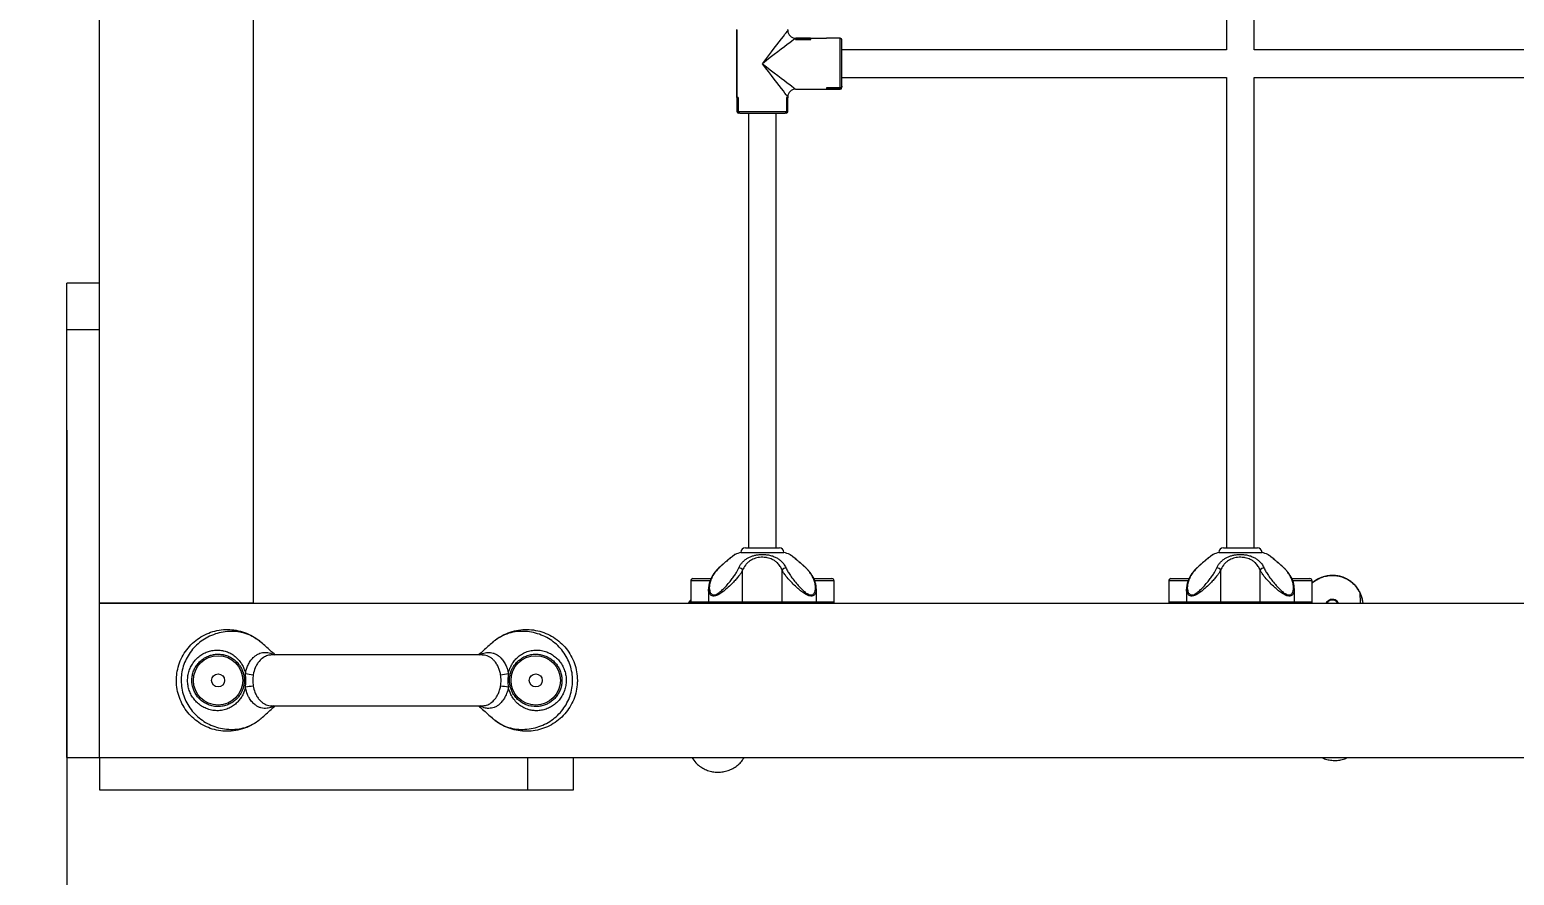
# Model space of a CAD drawing. Header units: millimetres. Extents: x -2809 to 3946, y -2926 to 2611.
# Drawn here: x -1333 to -370, y -556 to -7 of the extents above; entities that cross this region are included whole.
import ezdxf

# ---------------------------------------------------------------- set-up
doc = ezdxf.new("R2010")
doc.units = ezdxf.units.MM
for name, color, linetype in [('DIKOM_ОБЪЕКТ', 7, 'Continuous'), ('DIKOM_РАЗМЕР_ЗОНА', 7, 'Continuous'), ('DIKOM_РАЗМЕР_ОБЪЕКТА', 7, 'Continuous')]:
    doc.layers.add(name, color=color, linetype=linetype)
doc.styles.add('style1', font='arial.ttf', dxfattribs={"width": 0.8})
doc.dimstyles.new('1-50', dxfattribs={"dimtxt": 300, "dimasz": 200, "dimexe": 100, "dimexo": 0, "dimgap": 100, "dimtad": 1, "dimtxsty": 'style1', "dimcen": 200, "dimclrd": 7, "dimclre": 7, "dimclrt": 7, "dimadec": 1, "dimazin": 2, "dimtfac": 1, "dimtmove": 0, "dimatfit": 2, "dimfxl": 0, "dimlwd": 25, "dimlwe": 18, "dimarcsym": 0})

# ---------------------------------------------------------------- blocks, each defined once
blk = doc.blocks.new('*D12')
at = {"layer": 'Defpoints', "color": 0, "transparency": 16777216}
for p in [(1478.76, -28.29), (-1308.64, -266.8), (1478.76, -1321.01)]:
    blk.add_point(p, dxfattribs=at)
at = {"layer": 'DIKOM_РАЗМЕР_ОБЪЕКТА', "color": 7, "lineweight": 18, "transparency": 16777216}
for p, q in [((1478.76, -28.29), (1478.76, -1421.01)), ((-1308.64, -266.8), (-1308.64, -1421.01))]:
    blk.add_line(p, q, dxfattribs=at)
at = {"layer": 'DIKOM_РАЗМЕР_ОБЪЕКТА', "color": 7, "lineweight": 25, "transparency": 16777216}
blk.add_line((-1108.64, -1321.01), (1278.76, -1321.01), dxfattribs=at)
at = {"layer": 'DIKOM_РАЗМЕР_ОБЪЕКТА', "color": 7, "transparency": 16777216}
for points in [[(-1108.64, -1287.68), (-1108.64, -1354.35), (-1308.64, -1321.01)], [(1278.76, -1287.68), (1278.76, -1354.35), (1478.76, -1321.01)]]:
    blk.add_solid(points, dxfattribs=at)
at = {"layer": 'DIKOM_РАЗМЕР_ОБЪЕКТА', "color": 7, "transparency": 16777216, "insert": (-70.01, -1067.84), "char_height": 300, "attachment_point": 5, "style": 'style1'}
blk.add_mtext('2800', dxfattribs=at)
blk = doc.blocks.new('*D13')
at = {"layer": 'Defpoints', "color": 0, "transparency": 16777216}
for p in [(2978.6, -50.25), (-2808.64, -189.37), (2978.6, -2825.71)]:
    blk.add_point(p, dxfattribs=at)
at = {"layer": 'DIKOM_РАЗМЕР_ЗОНА', "color": 7, "lineweight": 18, "transparency": 16777216}
for p, q in [((2978.6, -50.25), (2978.6, -2925.71)), ((-2808.64, -189.37), (-2808.64, -2925.71))]:
    blk.add_line(p, q, dxfattribs=at)
at = {"layer": 'DIKOM_РАЗМЕР_ЗОНА', "color": 7, "lineweight": 25, "transparency": 16777216}
blk.add_line((-2608.64, -2825.71), (2778.6, -2825.71), dxfattribs=at)
at = {"layer": 'DIKOM_РАЗМЕР_ЗОНА', "color": 7, "transparency": 16777216}
for points in [[(-2608.64, -2792.38), (-2608.64, -2859.04), (-2808.64, -2825.71)], [(2778.6, -2792.38), (2778.6, -2859.04), (2978.6, -2825.71)]]:
    blk.add_solid(points, dxfattribs=at)
at = {"layer": 'DIKOM_РАЗМЕР_ЗОНА', "color": 7, "transparency": 16777216, "insert": (-58.42, -2572.54), "char_height": 300, "attachment_point": 5, "style": 'style1'}
blk.add_mtext('5800', dxfattribs=at)

msp = doc.modelspace()

# ---------------------------------------------------------------- linework, layer by layer
at = {"layer": 'DIKOM_ОБЪЕКТ', "color": 7, "linetype": 'Continuous', "lineweight": 15}
for p, q in [((-1287.639, -379.189), (-1287.639, 320.811)), ((-1187.639, -379.189), (-1187.639, 320.811)), ((-556.639, 284.811), (-556.639, -20.189)), ((-538.639, -20.189), (-538.639, 284.811)), ((-874.139, -51.189), (-874.139, -7.089)), ((-874.139, -7.189), (-874.139, -51.289)), ((-841.139, -7.689), (-841.139, -7.089)), ((-841.139, -7.189), (-841.139, -7.689)), ((-836.139, -12.689), (-835.889, -12.689)), ((-836.139, -13.465), (-836.139, -12.689)), ((-836.139, -13.465), (-826.139, -13.465)), ((-826.389, -12.689), (-835.889, -12.689)), ((-835.889, -12.689), (-835.889, -13.388)), ((-826.389, -13.388), (-835.889, -13.388)), ((-835.889, -13.465), (-835.889, -13.388)), ((-826.389, -12.689), (-816.139, -12.689)), ((-826.389, -12.689), (-826.389, -13.388)), ((-826.389, -13.465), (-826.389, -13.388)), ((-826.139, -13.465), (-826.139, -12.689)), ((-826.139, -12.689), (-816.039, -12.689)), ((-807.139, -12.689), (-816.039, -12.689)), ((-807.139, -44.913), (-807.139, -12.689)), ((-806.139, -43.861), (-806.139, -13.689)), ((-556.639, -20.189), (-806.139, -20.189)), ((-246.639, -20.189), (-538.639, -20.189)), ((-806.139, -38.189), (-556.639, -38.189)), ((-556.639, -38.189), (-556.639, -343.189)), ((-538.639, -343.189), (-538.639, -38.189)), ((-538.639, -38.189), (-246.639, -38.189)), ((-836.139, -45.689), (-835.889, -45.689)), ((-835.889, -45.689), (-826.389, -45.689)), ((-826.389, -45.689), (-816.139, -45.689)), ((-826.139, -45.689), (-816.039, -45.689)), ((-807.139, -44.913), (-816.139, -44.913)), ((-816.139, -44.913), (-816.139, -45.689)), ((-816.039, -44.945), (-816.039, -44.913)), ((-816.039, -44.945), (-807.139, -44.945)), ((-816.039, -44.945), (-816.039, -45.689)), ((-816.039, -45.689), (-807.139, -45.689)), ((-807.139, -45.689), (-807.139, -44.945)), ((-806.139, -43.894), (-806.139, -43.861)), ((-806.139, -44.689), (-806.139, -43.894)), ((-873.363, -51.189), (-874.139, -51.189)), ((-874.139, -51.289), (-874.139, -60.189)), ((-873.395, -51.289), (-874.139, -51.289)), ((-873.395, -51.289), (-873.395, -60.189)), ((-873.395, -51.289), (-873.363, -51.289)), ((-873.363, -51.189), (-873.363, -60.189)), ((-841.139, -51.189), (-841.915, -51.189)), ((-841.915, -51.189), (-841.915, -60.189)), ((-841.915, -51.289), (-841.883, -51.289)), ((-841.883, -60.189), (-841.883, -51.289)), ((-841.139, -51.289), (-841.883, -51.289)), ((-841.139, -50.689), (-841.139, -51.289)), ((-841.139, -51.189), (-841.139, -50.689)), ((-841.139, -60.189), (-841.139, -51.289)), ((-873.395, -60.189), (-874.139, -60.189)), ((-873.363, -60.189), (-841.915, -60.189)), ((-872.344, -61.189), (-873.139, -61.189)), ((-872.344, -61.189), (-872.31, -61.189)), ((-872.31, -61.189), (-842.968, -61.189)), ((-866.639, -61.189), (-866.639, -343.189)), ((-848.639, -343.189), (-848.639, -61.189)), ((-842.968, -61.189), (-842.934, -61.189)), ((-842.139, -61.189), (-842.934, -61.189)), ((-841.139, -60.189), (-841.883, -60.189)), ((-1287.639, -171.616), (-1308.639, -171.616)), ((-1308.639, -201.616), (-1308.639, -171.616)), ((-1308.639, -201.616), (-1287.639, -201.616)), ((-1308.639, -479.189), (-1308.639, -201.616)), ((-1287.639, -479.189), (-1287.639, -201.616)), ((-871.639, -346.189), (-843.639, -346.189)), ((-868.639, -343.189), (-846.639, -343.189)), ((-561.639, -346.189), (-533.639, -346.189)), ((-558.639, -343.189), (-536.639, -343.189)), ((-904.155, -364.689), (-904.155, -378.189)), ((-891.619, -364.689), (-904.155, -364.689)), ((-902.655, -363.189), (-891.003, -363.189)), ((-870.439, -378.189), (-870.439, -357.759)), ((-844.839, -378.189), (-844.839, -357.759)), ((-829.279, -356.31), (-829.289, -356.301)), ((-824.274, -363.189), (-812.623, -363.189)), ((-811.123, -364.689), (-823.634, -364.689)), ((-811.123, -378.189), (-811.123, -364.689)), ((-594.155, -364.689), (-594.155, -378.189)), ((-581.619, -364.689), (-594.155, -364.689)), ((-592.655, -363.189), (-581.003, -363.189)), ((-560.439, -378.189), (-560.439, -357.759)), ((-534.839, -378.189), (-534.839, -357.759)), ((-519.279, -356.31), (-519.289, -356.301)), ((-514.276, -363.189), (-502.623, -363.189)), ((-501.123, -364.689), (-513.634, -364.689)), ((-501.123, -378.189), (-501.123, -364.689)), ((-892.639, -369.978), (-892.639, -378.189)), ((-822.639, -378.189), (-822.639, -369.949)), ((-582.639, -369.978), (-582.639, -378.189)), ((-512.639, -378.189), (-512.639, -369.949)), ((-470.171, -372.06), (-470.171, -372.071)), ((-470.171, -372.071), (-470.035, -379.189)), ((-1187.639, -379.189), (-1287.639, -379.189)), ((-1287.639, -479.189), (-1287.639, -379.189)), ((-1287.639, -379.189), (712.361, -379.189)), ((-905.489, -379.189), (-904.155, -377.232)), ((-904.155, -377.313), (-905.336, -379.189)), ((-904.155, -378.189), (-892.639, -378.189)), ((-892.639, -378.189), (-870.439, -378.189)), ((-870.439, -378.189), (-844.839, -378.189)), ((-844.839, -378.189), (-822.639, -378.189)), ((-822.639, -378.189), (-811.123, -378.189)), ((-594.155, -378.189), (-582.639, -378.189)), ((-582.639, -378.189), (-560.439, -378.189)), ((-560.439, -378.189), (-534.839, -378.189)), ((-534.839, -378.189), (-512.639, -378.189)), ((-512.639, -378.189), (-501.123, -378.189)), ((-1182.566, -404.658), (-1182.696, -404.542)), ((-1039.215, -412.812), (-1039.467, -412.81)), ((-1176.111, -445.594), (-1175.822, -445.578)), ((-1308.639, -479.189), (-1287.639, -479.189)), ((-1287.639, -479.189), (-1287.639, -500.189)), ((-1287.639, -479.189), (-1010.065, -479.189)), ((-1287.639, -479.189), (712.361, -479.189)), ((-1010.065, -479.189), (-1010.065, -500.189)), ((-980.065, -500.189), (-980.065, -479.189)), ((-1287.639, -500.189), (-1010.065, -500.189)), ((-1010.065, -500.189), (-980.065, -500.189))]:
    msp.add_line(p, q, dxfattribs=at)
at = {"layer": 'DIKOM_ОБЪЕКТ', "color": 7, "linetype": 'Continuous', "lineweight": 15, "flags": 128}
for points in [[(-857.639, -29.189), (-855.65, -26.598), (-853.69, -24.044), (-851.788, -21.565), (-849.971, -19.198), (-848.266, -16.976), (-846.698, -14.932), (-845.289, -13.096), (-844.06, -11.495), (-843.029, -10.152), (-842.211, -9.086), (-841.619, -8.314), (-841.259, -7.846), (-841.139, -7.689)], [(-836.139, -12.689), (-836.296, -12.809), (-836.764, -13.169), (-837.536, -13.761), (-838.602, -14.579), (-839.945, -15.61), (-841.546, -16.839), (-843.382, -18.248), (-845.426, -19.816), (-847.648, -21.521), (-850.015, -23.338), (-852.494, -25.24), (-855.048, -27.2), (-857.639, -29.189)], [(-857.639, -29.189), (-855.048, -31.178), (-852.494, -33.138), (-850.015, -35.04), (-847.648, -36.857), (-845.426, -38.562), (-843.382, -40.131), (-841.546, -41.54), (-839.945, -42.768), (-838.602, -43.799), (-837.536, -44.617), (-836.764, -45.21), (-836.296, -45.569), (-836.139, -45.689)], [(-841.139, -50.689), (-841.259, -50.532), (-841.619, -50.064), (-842.211, -49.292), (-843.029, -48.226), (-844.06, -46.883), (-845.289, -45.282), (-846.698, -43.446), (-848.266, -41.402), (-849.971, -39.181), (-851.788, -36.813), (-853.69, -34.334), (-855.65, -31.781), (-857.639, -29.189)], [(-885.786, -356.262), (-885.932, -356.269), (-885.994, -356.305)], [(-829.289, -356.301), (-829.346, -356.269), (-829.492, -356.262)], [(-575.786, -356.262), (-575.932, -356.269), (-575.994, -356.305)], [(-519.289, -356.301), (-519.346, -356.269), (-519.492, -356.262)], [(-905.496, -379.189), (-905.212, -378.686), (-904.155, -377.057)]]:
    msp.add_lwpolyline(points, dxfattribs=at)
at = {"layer": 'DIKOM_ОБЪЕКТ', "color": 7, "linetype": 'Continuous', "lineweight": 15}
for centre, radius in [((-1210.639, -429.189), 16), ((-1004.639, -429.189), 16), ((-1210.639, -429.189), 4.25), ((-1004.639, -429.189), 4.25)]:
    msp.add_circle(centre, radius, dxfattribs=at)
for centre, radius, start, end in [((-836.139, -7.689), 5, 180, 270), ((-807.139, -13.689), 1, 0, 90), ((-836.139, -50.689), 5, 90, 180), ((-807.139, -44.689), 1, 270, 0), ((-873.139, -60.189), 1, 180, 270), ((-842.139, -60.189), 1, 270, 0), ((-857.639, -392.433), 48.317, 106.843245, 111.552178), ((-868.639, -346.189), 3, 90, 180), ((-846.639, -346.189), 3, 0, 90), ((-857.639, -392.433), 48.317, 68.447403, 73.156755), ((-547.639, -392.433), 48.317, 106.843245, 111.552178), ((-558.639, -346.189), 3, 90, 180), ((-536.639, -346.189), 3, 0, 90), ((-547.639, -392.433), 48.317, 68.447403, 73.156755), ((-902.655, -364.689), 1.5, 90, 180), ((-872.744, -358.772), 2.517, 23.719411, 94.322472), ((-842.535, -358.772), 2.517, 85.677528, 156.280589), ((-812.623, -364.689), 1.5, 0, 90), ((-592.655, -364.689), 1.5, 90, 180), ((-562.744, -358.772), 2.517, 23.719112, 94.322166), ((-532.535, -358.772), 2.517, 85.677223, 156.28029), ((-502.623, -364.689), 1.5, 0, 90), ((-488.002, -381.119), 20, 5.538066, 131.001867), ((-488.003, -381.104), 20.001, 5.493516, 28.485497), ((-903.155, -378.189), 1, 180, 270), ((-891.639, -378.189), 1, 180, 270), ((-871.406, -378.223), 0.967, 272.137861, 1.992111), ((-843.872, -378.223), 0.967, 178.008912, 267.861117), ((-823.639, -378.189), 1, 270, 0), ((-812.123, -378.189), 1, 270, 0), ((-593.155, -378.189), 1, 180, 270), ((-581.639, -378.189), 1, 180, 270), ((-561.406, -378.223), 0.967, 272.14076, 1.991042), ((-533.872, -378.223), 0.967, 178.012508, 267.859351), ((-513.639, -378.189), 1, 270, 0), ((-502.123, -378.189), 1, 270, 0), ((-488.002, -381.119), 4, 28.849082, 151.150918), ((-1147.811, -144.485), 283.855, 260.860552, 261.892293), ((-1148.665, -709.024), 278.916, 98.075169, 99.124773), ((-1067.465, -144.504), 283.836, 278.107671, 279.13948), ((-1066.611, -709.009), 278.901, 80.87519, 81.924849)]:
    msp.add_arc(centre, radius, start, end, dxfattribs=at)
for points, knots in [([(-806.139, -43.861), (-806.144, -43.943), (-806.158, -44.15), (-806.291, -44.459), (-806.512, -44.701), (-806.776, -44.856), (-806.982, -44.909), (-807.114, -44.913), (-807.139, -44.913)], [0, 0, 0, 0, 0.1531441, 0.3858154, 0.6118253, 0.7533956, 0.9537, 1, 1, 1, 1]), ([(-806.139, -43.894), (-806.147, -43.995), (-806.165, -44.219), (-806.321, -44.536), (-806.58, -44.791), (-806.871, -44.925), (-807.062, -44.939), (-807.139, -44.945)], [0, 0, 0, 0, 0.1871894, 0.4186778, 0.6429007, 0.8564325, 1, 1, 1, 1]), ([(-872.344, -61.189), (-872.358, -61.189), (-872.496, -61.187), (-872.757, -61.132), (-873.076, -60.937), (-873.272, -60.686), (-873.376, -60.429), (-873.388, -60.273), (-873.395, -60.189)], [0, 0, 0, 0, 0.0260852, 0.2583275, 0.488212, 0.7092353, 0.8434778, 1, 1, 1, 1]), ([(-872.31, -61.189), (-872.409, -61.182), (-872.631, -61.164), (-872.914, -61.027), (-873.151, -60.815), (-873.312, -60.552), (-873.362, -60.321), (-873.363, -60.2), (-873.363, -60.189)], [0, 0, 0, 0, 0.1826108, 0.4148799, 0.5692072, 0.7739099, 0.9788281, 1, 1, 1, 1]), ([(-841.915, -60.189), (-841.915, -60.2), (-841.916, -60.319), (-841.964, -60.545), (-842.134, -60.828), (-842.391, -61.047), (-842.684, -61.17), (-842.884, -61.183), (-842.968, -61.189)], [0, 0, 0, 0, 0.021115, 0.2210432, 0.4213725, 0.6275156, 0.843085, 1, 1, 1, 1]), ([(-841.883, -60.189), (-841.892, -60.286), (-841.911, -60.491), (-842.062, -60.776), (-842.301, -61.01), (-842.605, -61.161), (-842.827, -61.18), (-842.934, -61.189)], [0, 0, 0, 0, 0.1812575, 0.3816555, 0.5867072, 0.8003164, 1, 1, 1, 1]), ([(-875.386, -347.496), (-875.393, -347.498), (-875.478, -347.525), (-875.605, -347.596), (-875.739, -347.677), (-875.809, -347.727), (-875.833, -347.744), (-875.839, -347.749), (-875.844, -347.752), (-875.848, -347.755), (-875.852, -347.759), (-875.859, -347.764), (-875.914, -347.806), (-876.166, -347.997), (-876.714, -348.418), (-877.477, -349.01), (-878.463, -349.789), (-879.648, -350.743), (-881.015, -351.872), (-882.559, -353.191), (-884.235, -354.666), (-885.405, -355.758), (-885.995, -356.307)], [0, 0, 0, 0, 0.0010371, 0.0123073, 0.0196805, 0.0230289, 0.023761, 0.0242486, 0.024798, 0.025714, 0.0278345, 0.0359156, 0.084851, 0.1779203, 0.2686116, 0.3621156, 0.4587354, 0.5574994, 0.6612298, 0.7690654, 0.8837665, 1, 1, 1, 1]), ([(-875.385, -347.498), (-875.381, -347.495), (-875.325, -347.452), (-875.555, -347.627), (-876.147, -348.079), (-877.193, -348.891), (-878.551, -349.968), (-880.401, -351.479), (-882.838, -353.54), (-884.791, -355.343), (-885.786, -356.262)], [0, 0, 0, 0, 0.0085132, 0.1189412, 0.2417229, 0.3694336, 0.4920433, 0.6180654, 0.8053287, 1, 1, 1, 1]), ([(-872.933, -356.262), (-872.653, -355.665), (-872.094, -354.472), (-870.903, -352.856), (-869.451, -351.403), (-867.796, -350.187), (-865.961, -349.198), (-864.031, -348.44), (-861.961, -347.893), (-859.751, -347.55), (-857.415, -347.448), (-854.907, -347.609), (-852.38, -348.093), (-849.952, -348.899), (-847.811, -349.975), (-845.659, -351.497), (-843.691, -353.558), (-842.794, -355.36), (-842.345, -356.262)], [0, 0, 0, 0, 0.0627105, 0.1253895, 0.1852049, 0.244979, 0.2976067, 0.3502033, 0.4005651, 0.4509062, 0.5052094, 0.559515, 0.622103, 0.6847436, 0.7468692, 0.809051, 0.9044329, 1, 1, 1, 1]), ([(-844.839, -357.759), (-845.21, -356.902), (-845.952, -355.189), (-847.594, -353.208), (-849.403, -351.74), (-851.547, -350.502), (-853.673, -349.795), (-855.818, -349.431), (-857.452, -349.31), (-860.029, -349.439), (-863.113, -350.186), (-865.74, -351.595), (-867.529, -353.11), (-869.191, -354.981), (-869.934, -356.634), (-870.439, -357.759)], [0, 0, 0, 0, 0.0978647, 0.1955123, 0.2576943, 0.3198049, 0.4186214, 0.4424316, 0.4952419, 0.5480502, 0.6462076, 0.7503672, 0.8107898, 0.8712598, 1, 1, 1, 1]), ([(-829.492, -356.262), (-830.129, -355.669), (-831.411, -354.475), (-833.247, -352.865), (-834.968, -351.406), (-836.446, -350.195), (-837.692, -349.201), (-838.658, -348.445), (-839.369, -347.897), (-839.824, -347.55), (-839.87, -347.515), (-839.893, -347.498)], [0, 0, 0, 0, 0.1245227, 0.2507415, 0.3691935, 0.4898885, 0.5939796, 0.7003121, 0.7997163, 0.9016942, 1, 1, 1, 1]), ([(-839.141, -347.976), (-839.242, -347.899), (-839.397, -347.781), (-839.415, -347.767), (-839.43, -347.756), (-839.434, -347.753), (-839.446, -347.744), (-839.466, -347.729), (-839.538, -347.676), (-839.614, -347.644), (-839.674, -347.618)], [0, 0, 0, 0, 0.5710834, 0.8797465, 0.9003466, 0.9133198, 0.9172293, 0.9224471, 0.9391276, 1, 1, 1, 1]), ([(-829.283, -356.313), (-829.777, -355.849), (-830.851, -354.84), (-832.442, -353.43), (-834.053, -352.048), (-835.482, -350.864), (-836.747, -349.842), (-837.783, -349.025), (-838.597, -348.393), (-839.143, -347.975), (-839.386, -347.789), (-839.412, -347.77), (-839.42, -347.763)], [0, 0, 0, 0, 0.1006366, 0.2188052, 0.3307603, 0.4491321, 0.5502297, 0.6571998, 0.7598886, 0.8584825, 0.9546311, 1, 1, 1, 1]), ([(-565.386, -347.496), (-565.393, -347.498), (-565.478, -347.525), (-565.605, -347.596), (-565.739, -347.677), (-565.809, -347.727), (-565.833, -347.744), (-565.839, -347.749), (-565.844, -347.752), (-565.848, -347.755), (-565.852, -347.759), (-565.859, -347.764), (-565.915, -347.806), (-566.165, -347.997), (-566.714, -348.418), (-567.477, -349.01), (-568.463, -349.789), (-569.648, -350.743), (-571.015, -351.872), (-572.559, -353.191), (-574.235, -354.666), (-575.405, -355.758), (-575.995, -356.307)], [0, 0, 0, 0, 0.0010371, 0.0123085, 0.0196817, 0.023029, 0.0237611, 0.0242487, 0.0247985, 0.0257143, 0.0278349, 0.035916, 0.0848513, 0.1779207, 0.2686115, 0.3621165, 0.4587356, 0.5574988, 0.6612291, 0.7690646, 0.8837666, 1, 1, 1, 1]), ([(-565.385, -347.498), (-565.381, -347.495), (-565.325, -347.452), (-565.555, -347.627), (-566.147, -348.079), (-567.193, -348.891), (-568.551, -349.968), (-570.401, -351.479), (-572.838, -353.54), (-574.791, -355.343), (-575.786, -356.262)], [0, 0, 0, 0, 0.0085133, 0.1189414, 0.2417228, 0.3694335, 0.4920439, 0.6180653, 0.8053296, 1, 1, 1, 1]), ([(-562.933, -356.262), (-562.653, -355.665), (-562.094, -354.472), (-560.903, -352.856), (-559.451, -351.403), (-557.796, -350.187), (-555.961, -349.198), (-554.031, -348.44), (-551.961, -347.893), (-549.751, -347.55), (-547.415, -347.448), (-544.907, -347.609), (-542.38, -348.093), (-539.952, -348.899), (-537.811, -349.975), (-535.659, -351.497), (-533.691, -353.558), (-532.794, -355.36), (-532.345, -356.262)], [0, 0, 0, 0, 0.0627105, 0.1253895, 0.1852045, 0.2449782, 0.2976064, 0.3502037, 0.4005648, 0.4509059, 0.5052091, 0.5595154, 0.6221022, 0.6847434, 0.7468695, 0.8090508, 0.9044331, 1, 1, 1, 1]), ([(-534.839, -357.759), (-535.21, -356.902), (-535.952, -355.189), (-537.594, -353.208), (-539.403, -351.74), (-541.547, -350.502), (-543.673, -349.795), (-545.818, -349.431), (-547.451, -349.31), (-550.029, -349.439), (-553.113, -350.186), (-555.74, -351.595), (-557.529, -353.11), (-559.191, -354.981), (-559.934, -356.634), (-560.439, -357.759)], [0, 0, 0, 0, 0.0978644, 0.1955117, 0.2576948, 0.3198054, 0.4186205, 0.4424314, 0.4952418, 0.5480493, 0.6462075, 0.7503671, 0.8107898, 0.8712598, 1, 1, 1, 1]), ([(-519.492, -356.262), (-520.129, -355.669), (-521.411, -354.475), (-523.247, -352.865), (-524.968, -351.406), (-526.446, -350.195), (-527.692, -349.201), (-528.658, -348.445), (-529.369, -347.897), (-529.824, -347.55), (-529.87, -347.515), (-529.893, -347.498)], [0, 0, 0, 0, 0.1245229, 0.2507418, 0.369194, 0.4898883, 0.5939795, 0.7003121, 0.799716, 0.901694, 1, 1, 1, 1]), ([(-529.141, -347.976), (-529.242, -347.899), (-529.398, -347.781), (-529.415, -347.767), (-529.43, -347.756), (-529.434, -347.753), (-529.446, -347.744), (-529.466, -347.729), (-529.538, -347.676), (-529.614, -347.644), (-529.674, -347.618)], [0, 0, 0, 0, 0.57108, 0.8797419, 0.9003424, 0.9133137, 0.9172279, 0.9224457, 0.9391111, 1, 1, 1, 1]), ([(-519.283, -356.313), (-519.777, -355.849), (-520.851, -354.84), (-522.442, -353.43), (-524.053, -352.048), (-525.482, -350.864), (-526.747, -349.842), (-527.783, -349.025), (-528.597, -348.393), (-529.143, -347.975), (-529.386, -347.789), (-529.412, -347.77), (-529.42, -347.763)], [0, 0, 0, 0, 0.1006375, 0.2188051, 0.330761, 0.4491335, 0.5502295, 0.6572008, 0.7598885, 0.858483, 0.9546311, 1, 1, 1, 1]), ([(-870.439, -357.759), (-870.734, -358.291), (-871.329, -359.365), (-872.669, -361.211), (-874.352, -363.257), (-876.512, -365.612), (-879.075, -368.161), (-881.836, -370.634), (-884.182, -372.439), (-885.978, -373.556), (-887.429, -374.253), (-888.913, -374.639), (-890.328, -374.512), (-891.643, -373.683), (-892.411, -372.112), (-892.702, -370.737), (-892.629, -370.021), (-892.624, -369.971)], [0, 0, 0, 0, 0.0677697, 0.1371019, 0.2182527, 0.3013415, 0.3996306, 0.5013884, 0.5845882, 0.6275204, 0.6716982, 0.7214301, 0.7717682, 0.8295509, 0.917872, 0.9942384, 1, 1, 1, 1]), ([(-885.991, -356.307), (-886.013, -356.326), (-886.587, -356.827), (-887.591, -357.936), (-888.985, -359.647), (-890.208, -361.532), (-891.233, -363.55), (-892.024, -365.668), (-892.479, -367.747), (-892.674, -369.195), (-892.631, -369.899), (-892.626, -369.972)], [0, 0, 0, 0, 0.0049413, 0.1294382, 0.2617702, 0.4009018, 0.546585, 0.6966901, 0.8490329, 0.9842064, 1, 1, 1, 1]), ([(-885.786, -356.262), (-886.558, -357.056), (-888.104, -358.644), (-889.884, -361.303), (-891.219, -364.115), (-891.931, -366.777), (-892.132, -369.138), (-891.905, -371.204), (-891.22, -372.847), (-890.087, -373.735), (-888.848, -373.871), (-887.56, -373.461), (-886.312, -372.734), (-884.759, -371.562), (-882.749, -369.684), (-880.375, -367.122), (-878.187, -364.477), (-876.315, -362.013), (-874.871, -359.888), (-873.71, -357.955), (-873.192, -356.826), (-872.933, -356.262)], [0, 0, 0, 0, 0.0653613, 0.1308348, 0.2026597, 0.2744925, 0.3278104, 0.3810308, 0.4398628, 0.4769804, 0.5086582, 0.5402033, 0.5687562, 0.5974137, 0.6538744, 0.7230831, 0.7923838, 0.849308, 0.9062094, 0.9531222, 1, 1, 1, 1]), ([(-822.725, -369.882), (-822.698, -370.174), (-822.604, -371.193), (-822.994, -372.436), (-823.667, -373.557), (-824.459, -374.253), (-825.587, -374.639), (-827.119, -374.512), (-829.201, -373.681), (-831.56, -372.12), (-834.019, -370.124), (-836.496, -367.875), (-839.074, -365.302), (-841.386, -362.736), (-843.203, -360.433), (-844.26, -358.854), (-844.716, -357.992), (-844.839, -357.759)], [0, 0, 0, 0, 0.0334772, 0.1164488, 0.1592602, 0.2033163, 0.2529103, 0.3031095, 0.3607344, 0.4488102, 0.5249682, 0.6033853, 0.7047439, 0.809703, 0.8888116, 0.9700369, 1, 1, 1, 1]), ([(-842.345, -356.262), (-841.969, -357.056), (-841.215, -358.644), (-839.472, -361.303), (-837.394, -364.116), (-835.185, -366.777), (-833.048, -369.138), (-830.942, -371.204), (-828.908, -372.847), (-827.091, -373.735), (-825.749, -373.871), (-824.773, -373.461), (-824.097, -372.734), (-823.503, -371.562), (-823.138, -369.684), (-823.268, -367.122), (-823.954, -364.477), (-825.03, -362.013), (-826.321, -359.888), (-827.804, -357.955), (-828.929, -356.826), (-829.492, -356.262)], [0, 0, 0, 0, 0.0653623, 0.1308352, 0.2026593, 0.2744926, 0.3278109, 0.3810313, 0.4398618, 0.4769808, 0.5086585, 0.5402041, 0.5687568, 0.5974136, 0.6538748, 0.7230832, 0.792384, 0.8493088, 0.9062096, 0.9531222, 1, 1, 1, 1]), ([(-822.665, -369.884), (-822.669, -369.481), (-822.678, -368.427), (-823.005, -366.661), (-823.621, -364.587), (-824.549, -362.481), (-825.754, -360.413), (-827.163, -358.538), (-828.358, -357.173), (-829.106, -356.495), (-829.303, -356.316)], [0, 0, 0, 0, 0.0862306, 0.2257014, 0.372268, 0.5257584, 0.6780527, 0.8264653, 0.9543405, 1, 1, 1, 1]), ([(-560.439, -357.759), (-560.734, -358.291), (-561.329, -359.365), (-562.669, -361.211), (-564.352, -363.257), (-566.512, -365.612), (-569.075, -368.161), (-571.836, -370.634), (-574.182, -372.439), (-575.978, -373.556), (-577.429, -374.253), (-578.913, -374.639), (-580.328, -374.512), (-581.644, -373.683), (-582.41, -372.112), (-582.702, -370.737), (-582.629, -370.021), (-582.624, -369.971)], [0, 0, 0, 0, 0.0677699, 0.1371018, 0.2182521, 0.3013414, 0.3996305, 0.5013876, 0.5845886, 0.6275202, 0.6716986, 0.7214299, 0.771768, 0.829551, 0.9178719, 0.9942384, 1, 1, 1, 1]), ([(-575.991, -356.307), (-576.013, -356.326), (-576.587, -356.827), (-577.591, -357.936), (-578.985, -359.647), (-580.208, -361.532), (-581.233, -363.55), (-582.024, -365.668), (-582.479, -367.747), (-582.674, -369.195), (-582.631, -369.899), (-582.626, -369.972)], [0, 0, 0, 0, 0.0049413, 0.1294382, 0.2617703, 0.4009012, 0.5465843, 0.69669, 0.8490328, 0.9842064, 1, 1, 1, 1]), ([(-575.786, -356.262), (-576.558, -357.056), (-578.104, -358.644), (-579.884, -361.303), (-581.219, -364.115), (-581.931, -366.777), (-582.132, -369.138), (-581.905, -371.204), (-581.22, -372.847), (-580.087, -373.735), (-578.848, -373.871), (-577.56, -373.461), (-576.312, -372.734), (-574.759, -371.562), (-572.749, -369.684), (-570.375, -367.122), (-568.187, -364.477), (-566.315, -362.013), (-564.871, -359.888), (-563.71, -357.955), (-563.192, -356.826), (-562.933, -356.262)], [0, 0, 0, 0, 0.0653609, 0.1308347, 0.2026597, 0.2744923, 0.3278102, 0.3810306, 0.4398624, 0.47698, 0.5086581, 0.5402032, 0.5687561, 0.5974136, 0.6538747, 0.723083, 0.7923839, 0.8493081, 0.9062092, 0.9531222, 1, 1, 1, 1]), ([(-512.725, -369.882), (-512.698, -370.174), (-512.604, -371.193), (-512.994, -372.436), (-513.667, -373.557), (-514.459, -374.253), (-515.587, -374.639), (-517.119, -374.512), (-519.201, -373.681), (-521.56, -372.12), (-524.019, -370.124), (-526.496, -367.875), (-529.074, -365.302), (-531.386, -362.736), (-533.203, -360.433), (-534.26, -358.854), (-534.716, -357.992), (-534.839, -357.759)], [0, 0, 0, 0, 0.0334772, 0.1164488, 0.1592602, 0.2033159, 0.2529099, 0.3031102, 0.3607345, 0.4488102, 0.5249681, 0.6033852, 0.7047432, 0.8097027, 0.8888117, 0.9700367, 1, 1, 1, 1]), ([(-532.345, -356.262), (-531.969, -357.056), (-531.215, -358.644), (-529.472, -361.303), (-527.394, -364.116), (-525.185, -366.777), (-523.048, -369.138), (-520.942, -371.204), (-518.908, -372.847), (-517.091, -373.735), (-515.749, -373.871), (-514.773, -373.461), (-514.097, -372.734), (-513.503, -371.562), (-513.138, -369.684), (-513.268, -367.122), (-513.955, -364.477), (-515.03, -362.013), (-516.321, -359.888), (-517.804, -357.955), (-518.93, -356.826), (-519.492, -356.262)], [0, 0, 0, 0, 0.065362, 0.1308352, 0.2026592, 0.2744925, 0.3278104, 0.3810315, 0.4398616, 0.476981, 0.5086582, 0.5402042, 0.5687566, 0.5974136, 0.6538747, 0.723083, 0.7923839, 0.8493085, 0.9062091, 0.9531222, 1, 1, 1, 1]), ([(-512.665, -369.884), (-512.669, -369.481), (-512.678, -368.427), (-513.005, -366.661), (-513.621, -364.587), (-514.549, -362.481), (-515.754, -360.413), (-517.163, -358.538), (-518.358, -357.173), (-519.106, -356.495), (-519.303, -356.316)], [0, 0, 0, 0, 0.0862306, 0.2257017, 0.372268, 0.5257583, 0.6780526, 0.8264652, 0.9543393, 1, 1, 1, 1]), ([(-501.123, -366.06), (-501.05, -365.985), (-500.187, -365.112), (-498.178, -363.831), (-495.157, -362.336), (-491.896, -361.405), (-488.533, -361.035), (-485.152, -361.225), (-481.854, -361.992), (-478.728, -363.29), (-475.867, -365.103), (-473.49, -367.25), (-471.673, -369.435), (-470.833, -370.92), (-470.459, -371.581)], [0, 0, 0, 0, 0.0087458, 0.1030031, 0.1972598, 0.2915166, 0.3857743, 0.4800309, 0.5742877, 0.6685458, 0.7628028, 0.8570598, 0.9363439, 1, 1, 1, 1]), ([(-470.171, -372.071), (-470.213, -371.989), (-470.424, -371.579), (-471.379, -369.882), (-473.199, -367.488), (-476.01, -365.01), (-478.885, -363.221), (-482.023, -361.95), (-485.327, -361.213), (-488.709, -361.052), (-492.069, -361.452), (-495.323, -362.41), (-498.327, -363.936), (-500.28, -365.191), (-501.094, -366.024), (-501.123, -366.053)], [0, 0, 0, 0, 0.0076265, 0.0381434, 0.1609282, 0.2537767, 0.3466261, 0.4394752, 0.5323237, 0.6251714, 0.7180207, 0.8108701, 0.9037192, 0.996568, 1, 1, 1, 1]), ([(-484.008, -379.189), (-484.145, -378.899), (-484.5, -378.15), (-485.55, -377.268), (-486.956, -376.663), (-488.493, -376.573), (-489.986, -376.988), (-491.199, -377.892), (-491.914, -378.692), (-492.056, -379.183), (-492.057, -379.189)], [0, 0, 0, 0, 0.0952682, 0.2457292, 0.3961857, 0.5466454, 0.6971067, 0.8475667, 0.9980257, 1, 1, 1, 1]), ([(-1182.688, -453.83), (-1182.7, -453.84), (-1182.732, -453.868), (-1182.838, -453.963), (-1183.181, -454.263), (-1183.867, -454.84), (-1185.911, -456.439), (-1189.49, -458.686), (-1194.82, -460.88), (-1200.486, -462.095), (-1206.207, -462.308), (-1211.709, -461.583), (-1217.062, -459.93), (-1222.019, -457.426), (-1226.528, -454.094), (-1230.379, -450.089), (-1233.533, -445.452), (-1235.844, -440.398), (-1237.286, -434.979), (-1237.776, -429.647), (-1237.414, -424.312), (-1236.222, -419.093), (-1234.091, -413.959), (-1231.101, -409.211), (-1227.39, -405.069), (-1222.996, -401.577), (-1218.115, -398.894), (-1212.799, -397.051), (-1207.292, -396.137), (-1201.659, -396.165), (-1196.164, -397.133), (-1190.866, -399.027), (-1186.659, -401.395), (-1184.07, -403.354), (-1182.993, -404.279), (-1182.743, -404.5), (-1182.696, -404.542)], [0, 0, 0, 0, 0.0003048, 0.0008417, 0.0028291, 0.0093246, 0.0186146, 0.0542534, 0.0927211, 0.1324448, 0.1685544, 0.2057054, 0.2418091, 0.2789579, 0.3150591, 0.3522063, 0.3883062, 0.4254523, 0.4615533, 0.4987009, 0.5307905, 0.5669001, 0.604057, 0.6401773, 0.6773454, 0.7134997, 0.7507046, 0.786999, 0.8243552, 0.8607112, 0.8981285, 0.9344772, 0.9718791, 0.9933808, 0.9987506, 1, 1, 1, 1]), ([(-1182.697, -404.54), (-1182.745, -404.498), (-1182.998, -404.274), (-1184.09, -403.343), (-1186.548, -401.527), (-1190.555, -399.411), (-1194.166, -398.304), (-1197.958, -397.574), (-1201.932, -397.243), (-1207.287, -397.695), (-1212.484, -398.98), (-1217.277, -400.996), (-1221.696, -403.732), (-1225.554, -407.061), (-1228.849, -410.975), (-1231.442, -415.303), (-1233.321, -420.019), (-1234.365, -424.741), (-1234.678, -429.557), (-1234.264, -434.369), (-1233.035, -439.24), (-1231.02, -443.896), (-1228.297, -448.152), (-1224.894, -451.963), (-1220.933, -455.188), (-1216.457, -457.788), (-1211.601, -459.675), (-1206.421, -460.808), (-1201.052, -461.12), (-1195.573, -460.517), (-1190.793, -459.04), (-1187.313, -457.254), (-1185.253, -455.89), (-1184.244, -455.127), (-1183.665, -454.664), (-1183.342, -454.397), (-1182.993, -454.098), (-1182.8, -453.929), (-1182.7, -453.84), (-1182.688, -453.83)], [0, 0, 0, 0, 0.00133, 0.0070837, 0.0301832, 0.0654038, 0.1018614, 0.1090615, 0.1464825, 0.1850421, 0.2211981, 0.2582492, 0.2935439, 0.3297221, 0.3645816, 0.4003442, 0.4349844, 0.4705392, 0.5012309, 0.535817, 0.5713208, 0.6060514, 0.6416954, 0.6767439, 0.7126915, 0.7483068, 0.7848045, 0.8214262, 0.8589928, 0.8970453, 0.9364751, 0.9634176, 0.9790574, 0.9883819, 0.9899995, 0.9946403, 0.9971774, 0.9996613, 1, 1, 1, 1]), ([(-1032.582, -404.542), (-1032.569, -404.53), (-1032.221, -404.22), (-1030.88, -403.079), (-1028.423, -401.304), (-1024.554, -399.139), (-1019.875, -397.352), (-1014.414, -396.245), (-1008.843, -396.088), (-1003.321, -396.847), (-998.007, -398.54), (-993.042, -401.084), (-988.584, -404.441), (-984.737, -408.485), (-981.639, -413.129), (-979.347, -418.219), (-977.958, -423.626), (-977.557, -428.307), (-977.763, -432.982), (-978.576, -437.61), (-980.435, -442.875), (-983.169, -447.745), (-986.667, -452.1), (-990.86, -455.792), (-995.608, -458.747), (-1000.796, -460.845), (-1006.271, -462.062), (-1011.879, -462.318), (-1017.328, -461.658), (-1022.46, -460.141), (-1025.663, -458.624), (-1028.477, -456.992), (-1029.976, -455.979), (-1031.585, -454.694), (-1032.116, -454.247), (-1032.445, -453.958), (-1032.548, -453.867), (-1032.578, -453.84), (-1032.59, -453.83)], [0, 0, 0, 0, 0.0003422, 0.0092824, 0.0348097, 0.0603375, 0.0970301, 0.1337223, 0.1703504, 0.206978, 0.2436014, 0.2802245, 0.3168465, 0.3534684, 0.3900905, 0.4267125, 0.4633353, 0.4999581, 0.5191325, 0.5557629, 0.5923932, 0.6290329, 0.6656725, 0.7023392, 0.7390061, 0.7757909, 0.8125758, 0.8495271, 0.8864793, 0.9208924, 0.9553056, 0.9564604, 0.9854321, 0.9910263, 0.9972801, 0.9991911, 0.9996953, 1, 1, 1, 1]), ([(-1032.59, -453.83), (-1032.578, -453.84), (-1032.482, -453.926), (-1032.297, -454.088), (-1031.962, -454.375), (-1031.502, -454.756), (-1030.683, -455.401), (-1029.245, -456.434), (-1027.94, -457.221), (-1025.568, -458.486), (-1022.273, -459.852), (-1017.051, -460.924), (-1011.625, -461.079), (-1006.326, -460.363), (-1001.227, -458.832), (-996.559, -456.593), (-992.296, -453.65), (-988.617, -450.139), (-985.529, -446.07), (-983.162, -441.621), (-981.528, -436.819), (-980.825, -432.635), (-980.646, -428.415), (-980.984, -424.189), (-982.184, -419.31), (-984.172, -414.643), (-986.87, -410.372), (-990.251, -406.542), (-994.192, -403.295), (-998.652, -400.671), (-1003.495, -398.756), (-1008.666, -397.594), (-1014.031, -397.251), (-1019.51, -397.82), (-1024.309, -399.267), (-1028.322, -401.294), (-1030.846, -403.057), (-1032.213, -404.214), (-1032.568, -404.529), (-1032.581, -404.54)], [0, 0, 0, 0, 0.0003387, 0.0027105, 0.0051508, 0.0096239, 0.0152391, 0.0270716, 0.0468152, 0.0472352, 0.0836071, 0.1213167, 0.1585771, 0.1969061, 0.2328769, 0.2697355, 0.3049393, 0.34103, 0.3758437, 0.4115629, 0.4461779, 0.4817095, 0.500046, 0.5346368, 0.5701468, 0.6048756, 0.6405184, 0.6755585, 0.7114977, 0.7471011, 0.7835858, 0.8201903, 0.8577378, 0.8957712, 0.9351711, 0.9623395, 0.9900593, 0.9996381, 1, 1, 1, 1]), ([(-1192.897, -433.637), (-1192.956, -433.892), (-1193.216, -434.998), (-1193.852, -436.886), (-1194.985, -439.269), (-1196.44, -441.509), (-1198.326, -443.69), (-1200.631, -445.64), (-1203.469, -447.302), (-1206.716, -448.447), (-1209.174, -448.805), (-1211.622, -448.895), (-1214.065, -448.733), (-1217.483, -447.853), (-1220.622, -446.379), (-1223.37, -444.465), (-1225.73, -442.12), (-1227.654, -439.457), (-1229.101, -436.512), (-1230.053, -433.386), (-1230.471, -430.148), (-1230.366, -426.891), (-1229.723, -423.7), (-1228.583, -420.66), (-1226.959, -417.859), (-1224.918, -415.362), (-1222.504, -413.249), (-1219.802, -411.557), (-1216.882, -410.349), (-1213.824, -409.628), (-1210.724, -409.436), (-1208.415, -409.674), (-1206.077, -410.172), (-1203.726, -410.97), (-1200.787, -412.609), (-1198.137, -414.831), (-1196.006, -417.419), (-1194.426, -420.166), (-1193.443, -422.562), (-1193.047, -424.139), (-1192.898, -424.736)], [0, 0, 0, 0, 0.0067505, 0.0293507, 0.0519635, 0.0772453, 0.1025377, 0.1328317, 0.1631207, 0.1963175, 0.2294959, 0.2312801, 0.2631381, 0.2949913, 0.3240533, 0.3531151, 0.3811023, 0.4090896, 0.43674, 0.4643906, 0.4919174, 0.5194444, 0.5469092, 0.574374, 0.6017879, 0.6292016, 0.6565856, 0.6839697, 0.7114237, 0.7388786, 0.7668258, 0.7947789, 0.8023484, 0.8333872, 0.8644407, 0.8981208, 0.9317884, 0.9579406, 0.9840729, 1, 1, 1, 1]), ([(-1209.77, -446.167), (-1208.692, -446.05), (-1206.535, -445.816), (-1203.643, -444.772), (-1201.091, -443.35), (-1199.012, -441.681), (-1197.299, -439.816), (-1195.979, -437.9), (-1194.947, -435.848), (-1194.196, -433.71), (-1193.736, -431.427), (-1193.577, -428.978), (-1193.799, -426.446), (-1194.216, -424.713), (-1194.77, -423.027), (-1195.468, -421.384), (-1196.913, -419.023), (-1198.844, -416.814), (-1201.238, -414.918), (-1203.87, -413.504), (-1205.974, -412.802), (-1208.061, -412.354), (-1210.115, -412.126), (-1212.872, -412.259), (-1215.596, -412.852), (-1218.193, -413.872), (-1220.6, -415.323), (-1222.748, -417.144), (-1224.566, -419.311), (-1226.012, -421.746), (-1227.028, -424.397), (-1227.601, -427.182), (-1227.694, -430.026), (-1227.322, -432.854), (-1226.474, -435.58), (-1225.185, -438.146), (-1223.472, -440.456), (-1221.369, -442.486), (-1218.923, -444.129), (-1216.098, -445.388), (-1212.99, -446.153), (-1210.844, -446.162), (-1209.77, -446.167)], [0, 0, 0, 0, 0.0316431, 0.0633086, 0.0921194, 0.1209281, 0.1445405, 0.1681358, 0.1888505, 0.2095492, 0.2304255, 0.2512929, 0.274492, 0.2977072, 0.2992496, 0.3232902, 0.347359, 0.3790763, 0.4108227, 0.4404832, 0.470131, 0.4773498, 0.5038366, 0.5303125, 0.5559572, 0.5815964, 0.6068689, 0.6321394, 0.6572501, 0.68236, 0.7074262, 0.7324922, 0.7575913, 0.7826903, 0.8079454, 0.833201, 0.8588847, 0.8845698, 0.9114891, 0.9384125, 0.9691985, 1, 1, 1, 1]), ([(-1192.898, -424.736), (-1192.697, -423.812), (-1192.294, -421.95), (-1191.249, -419.262), (-1189.827, -416.697), (-1188.129, -414.589), (-1186.251, -412.973), (-1183.955, -411.621), (-1180.957, -410.846), (-1177.367, -411.145), (-1175.236, -412.157), (-1174.114, -412.689)], [0, 0, 0, 0, 0.1065232, 0.2147512, 0.3240125, 0.4364128, 0.5181616, 0.6025115, 0.7354252, 0.8607537, 1, 1, 1, 1]), ([(-1175.923, -412.717), (-1176.806, -412.785), (-1178.698, -412.932), (-1181.55, -414.384), (-1183.829, -416.452), (-1185.478, -418.792), (-1186.947, -421.635), (-1187.488, -423.97), (-1187.844, -425.503)], [0, 0, 0, 0, 0.1401775, 0.3003528, 0.4958095, 0.6224624, 0.7520794, 1, 1, 1, 1]), ([(-1173.563, -412.689), (-1174.624, -411.747), (-1177.583, -409.12), (-1180.641, -406.381), (-1182.603, -404.625)], [0, 0, 0, 0, 0.3585723, 1, 1, 1, 1]), ([(-1039.466, -412.689), (-1039.779, -412.689), (-1041.242, -412.689), (-1044.61, -412.689), (-1049.067, -412.689), (-1053.3, -412.689), (-1057.191, -412.689), (-1060.954, -412.689), (-1064.867, -412.689), (-1070.325, -412.689), (-1077.499, -412.689), (-1086.476, -412.689), (-1095.708, -412.689), (-1105.075, -412.689), (-1114.469, -412.689), (-1123.765, -412.689), (-1132.746, -412.689), (-1139.609, -412.689), (-1144.473, -412.689), (-1147.552, -412.689), (-1150.717, -412.689), (-1154.225, -412.689), (-1158.654, -412.689), (-1163.88, -412.689), (-1168.796, -412.689), (-1172.892, -412.689), (-1174.909, -412.689), (-1175.926, -412.689)], [0, 0, 0, 0, 0.0123556, 0.0577885, 0.0989754, 0.1339215, 0.1621928, 0.1900553, 0.2184093, 0.2471282, 0.3052391, 0.364407, 0.4240605, 0.4834543, 0.5433039, 0.6030302, 0.661656, 0.7181036, 0.7399191, 0.7612412, 0.7821796, 0.8070193, 0.8373123, 0.8814355, 0.9305637, 0.9649924, 1, 1, 1, 1]), ([(-1032.675, -404.625), (-1034.637, -406.381), (-1037.695, -409.12), (-1040.654, -411.747), (-1041.715, -412.689)], [0, 0, 0, 0, 0.6414277, 1, 1, 1, 1]), ([(-1040.988, -412.689), (-1040.363, -412.341), (-1038.73, -411.431), (-1035.677, -410.838), (-1033.092, -411.135), (-1031.058, -411.842), (-1029.479, -412.653), (-1028.2, -413.671), (-1026.881, -414.941), (-1025.572, -416.52), (-1024.175, -418.967), (-1023.05, -421.72), (-1022.622, -423.649), (-1022.381, -424.736)], [0, 0, 0, 0, 0.0809995, 0.2116068, 0.3450412, 0.3706559, 0.4560746, 0.5450169, 0.5551641, 0.6638678, 0.7761281, 0.8739086, 1, 1, 1, 1]), ([(-1027.434, -425.503), (-1027.621, -424.604), (-1027.986, -422.845), (-1028.971, -420.33), (-1030.11, -418.307), (-1031.395, -416.625), (-1032.744, -415.263), (-1034.339, -414.097), (-1036.049, -413.278), (-1037.665, -412.746), (-1038.745, -412.792), (-1039.215, -412.812)], [0, 0, 0, 0, 0.1460549, 0.2857221, 0.4284293, 0.5145662, 0.6222948, 0.7328265, 0.8272926, 0.9248609, 1, 1, 1, 1]), ([(-1022.381, -424.736), (-1022.211, -424.069), (-1021.823, -422.538), (-1020.901, -420.299), (-1019.602, -417.96), (-1017.962, -415.777), (-1015.85, -413.674), (-1013.287, -411.853), (-1010.69, -410.648), (-1007.947, -409.84), (-1005.087, -409.438), (-1001.677, -409.577), (-998.303, -410.361), (-995.155, -411.711), (-992.331, -413.58), (-989.908, -415.838), (-987.913, -418.467), (-986.378, -421.361), (-985.351, -424.468), (-984.835, -427.691), (-984.863, -430.952), (-985.409, -434.16), (-986.478, -437.228), (-988.017, -440.078), (-990, -442.625), (-992.35, -444.813), (-995.014, -446.568), (-997.904, -447.869), (-1000.938, -448.66), (-1003.354, -448.886), (-1005.591, -448.842), (-1007.65, -448.592), (-1010.352, -447.872), (-1013.097, -446.628), (-1015.876, -444.713), (-1018.366, -442.196), (-1020.278, -439.36), (-1021.593, -436.492), (-1022.158, -434.636), (-1022.374, -433.669), (-1022.381, -433.637)], [0, 0, 0, 0, 0.0178178, 0.0408416, 0.0638783, 0.0902166, 0.1165638, 0.1482123, 0.1798495, 0.1976978, 0.2284144, 0.2591218, 0.2894049, 0.3196864, 0.3481411, 0.3765957, 0.404397, 0.4321986, 0.4597852, 0.4873719, 0.5148677, 0.5423635, 0.5698048, 0.5972459, 0.6246405, 0.6520347, 0.6794226, 0.7068103, 0.7343866, 0.7619655, 0.7716631, 0.7952706, 0.8188828, 0.8497476, 0.8806244, 0.9151676, 0.9496817, 0.9744276, 0.9991562, 1, 1, 1, 1]), ([(-1005.619, -446.161), (-1005.302, -446.174), (-1004.091, -446.223), (-1001.943, -446.044), (-999.244, -445.393), (-996.666, -444.286), (-994.295, -442.78), (-992.204, -440.888), (-990.442, -438.684), (-989.072, -436.204), (-988.119, -433.53), (-987.633, -430.729), (-987.608, -427.881), (-988.068, -425.067), (-988.983, -422.356), (-990.35, -419.838), (-992.128, -417.556), (-994.284, -415.607), (-996.801, -414.002), (-999.602, -412.861), (-1002.608, -412.217), (-1005.64, -412.133), (-1008.187, -412.507), (-1010.635, -413.222), (-1012.963, -414.269), (-1015.269, -415.831), (-1017.184, -417.628), (-1018.67, -419.493), (-1019.856, -421.502), (-1020.74, -423.575), (-1021.344, -425.785), (-1021.667, -428.149), (-1021.637, -430.634), (-1021.238, -433.145), (-1020.48, -435.511), (-1019.282, -437.988), (-1017.541, -440.413), (-1015.287, -442.56), (-1012.79, -444.191), (-1009.666, -445.609), (-1007.143, -445.953), (-1005.619, -446.161)], [0, 0, 0, 0, 0.0091901, 0.0351078, 0.0610177, 0.0864703, 0.1119192, 0.1370201, 0.1621198, 0.1871954, 0.2122705, 0.2373454, 0.2624204, 0.2875932, 0.3127663, 0.3382187, 0.3636719, 0.389911, 0.4161524, 0.4444287, 0.4727129, 0.5018361, 0.5309762, 0.5480247, 0.5782011, 0.6083836, 0.6331107, 0.6578227, 0.6790134, 0.7001867, 0.7206604, 0.7411223, 0.763687, 0.7862597, 0.8088804, 0.8315245, 0.8638285, 0.8961841, 0.9256394, 0.9550878, 1, 1, 1, 1]), ([(-1192.897, -433.637), (-1192.741, -432.308), (-1192.394, -429.346), (-1192.718, -426.374), (-1192.898, -424.736)], [0, 0, 0, 0, 0.4488652, 1, 1, 1, 1]), ([(-1187.844, -425.503), (-1188.008, -426.712), (-1188.342, -429.169), (-1188.012, -431.626), (-1187.845, -432.873)], [0, 0, 0, 0, 0.4924416, 1, 1, 1, 1]), ([(-1187.845, -432.873), (-1187.542, -434.222), (-1187.059, -436.368), (-1185.755, -439.111), (-1184.535, -440.974), (-1183.185, -442.497), (-1181.784, -443.713), (-1179.74, -444.943), (-1177.752, -445.73), (-1176.373, -445.615), (-1176.111, -445.594)], [0, 0, 0, 0, 0.2200073, 0.3501384, 0.4830036, 0.5744278, 0.674739, 0.777583, 0.9576126, 1, 1, 1, 1]), ([(-1039.351, -445.604), (-1038.627, -445.585), (-1036.915, -445.54), (-1034.215, -444.301), (-1031.924, -442.424), (-1030.232, -440.267), (-1029.006, -438.115), (-1028.011, -435.639), (-1027.627, -433.802), (-1027.433, -432.873)], [0, 0, 0, 0, 0.1146782, 0.2713006, 0.4589, 0.5797162, 0.7033261, 0.8501034, 1, 1, 1, 1]), ([(-1027.433, -432.873), (-1027.269, -431.664), (-1026.936, -429.207), (-1027.266, -426.75), (-1027.434, -425.503)], [0, 0, 0, 0, 0.4924408, 1, 1, 1, 1]), ([(-1022.381, -424.736), (-1022.537, -426.066), (-1022.885, -429.028), (-1022.56, -432), (-1022.381, -433.637)], [0, 0, 0, 0, 0.4488627, 1, 1, 1, 1]), ([(-1174.299, -445.689), (-1174.734, -445.951), (-1176.137, -446.795), (-1178.416, -447.331), (-1180.87, -447.402), (-1182.799, -447.063), (-1184.614, -446.365), (-1185.905, -445.59), (-1187.382, -444.467), (-1188.966, -442.865), (-1190.455, -440.616), (-1191.952, -437.576), (-1192.505, -435.27), (-1192.897, -433.637)], [0, 0, 0, 0, 0.0575403, 0.1855412, 0.2591031, 0.3355063, 0.4060525, 0.4788312, 0.5056158, 0.6166866, 0.7323104, 0.810412, 1, 1, 1, 1]), ([(-1022.381, -433.637), (-1022.627, -434.737), (-1023.123, -436.961), (-1024.407, -439.913), (-1026.025, -442.474), (-1027.761, -444.382), (-1029.644, -445.809), (-1031.941, -446.972), (-1034.93, -447.542), (-1038.236, -447.127), (-1040.105, -446.145), (-1040.974, -445.689)], [0, 0, 0, 0, 0.1277004, 0.2584342, 0.3630714, 0.4707977, 0.549379, 0.6304967, 0.7614291, 0.8891629, 1, 1, 1, 1]), ([(-1182.685, -453.827), (-1180.517, -451.895), (-1177.482, -449.192), (-1174.422, -446.467), (-1173.549, -445.689)], [0, 0, 0, 0, 0.7146419, 1, 1, 1, 1]), ([(-1175.817, -445.689), (-1175.502, -445.689), (-1174.038, -445.689), (-1170.668, -445.689), (-1166.211, -445.689), (-1161.978, -445.689), (-1158.087, -445.689), (-1154.324, -445.689), (-1150.411, -445.689), (-1144.953, -445.689), (-1137.779, -445.689), (-1128.803, -445.689), (-1119.571, -445.689), (-1110.203, -445.689), (-1100.809, -445.689), (-1091.513, -445.689), (-1082.532, -445.689), (-1075.669, -445.689), (-1070.805, -445.689), (-1067.726, -445.689), (-1064.561, -445.689), (-1061.054, -445.689), (-1056.623, -445.689), (-1051.405, -445.689), (-1046.458, -445.689), (-1042.447, -445.689), (-1040.227, -445.689), (-1039.346, -445.689), (-1039.344, -445.689)], [0, 0, 0, 0, 0.0124112, 0.0578369, 0.0990172, 0.1339578, 0.1622245, 0.1900826, 0.2184322, 0.2471465, 0.3052482, 0.3644068, 0.4240507, 0.483435, 0.5432752, 0.602992, 0.6616085, 0.7180472, 0.7398591, 0.7611779, 0.782113, 0.8069487, 0.8372369, 0.8813531, 0.9304735, 0.9648967, 0.9999309, 1, 1, 1, 1]), ([(-1041.729, -445.689), (-1040.856, -446.467), (-1037.796, -449.192), (-1034.762, -451.895), (-1032.593, -453.827)], [0, 0, 0, 0, 0.2853582, 1, 1, 1, 1]), ([(-903.433, -479.189), (-902.627, -480.358), (-901.182, -482.455), (-898.386, -484.862), (-895.521, -486.658), (-892.381, -487.927), (-889.077, -488.665), (-885.695, -488.825), (-882.333, -488.427), (-879.09, -487.458), (-876.043, -485.974), (-873.326, -483.971), (-871.013, -481.764), (-869.999, -479.987), (-869.543, -479.189)], [0, 0, 0, 0, 0.1042315, 0.1870645, 0.2698977, 0.3527312, 0.4355642, 0.5183973, 0.601231, 0.6840642, 0.7668977, 0.849731, 0.9325641, 1, 1, 1, 1]), ([(-494.933, -479.189), (-494.107, -479.556), (-492.252, -480.378), (-489.146, -481.022), (-485.767, -481.202), (-482.416, -480.775), (-479.814, -480.088), (-478.442, -479.381), (-478.071, -479.189)], [0, 0, 0, 0, 0.1551598, 0.3483988, 0.5416396, 0.7348802, 0.928118, 1, 1, 1, 1])]:
    msp.add_open_spline(points, degree=3, knots=knots, dxfattribs=at)

# ---------------------------------------------------------------- dimensions: what is measured, and where the dimension line sits
at = {"layer": 'DIKOM_РАЗМЕР_ЗОНА'}
dim = msp.add_linear_dim(base=(2978.6, -2825.711), p1=(-2808.639, -189.372), p2=(2978.6, -50.254), text='5800', dimstyle='1-50', dxfattribs=at)
dim.commit()
dim.dimension.update_dxf_attribs({"geometry": '*D13', "text_midpoint": (-58.421, -2825.711), "dimtype": 160})
at = {"layer": 'DIKOM_РАЗМЕР_ОБЪЕКТА'}
dim = msp.add_linear_dim(base=(1478.759, -1321.012), p1=(-1308.639, -266.802), p2=(1478.759, -28.289), text='2800', dimstyle='1-50', dxfattribs=at)
dim.commit()
dim.dimension.update_dxf_attribs({"geometry": '*D12', "text_midpoint": (-70.012, -1321.012), "dimtype": 160})

doc.saveas('drawing.dxf')
